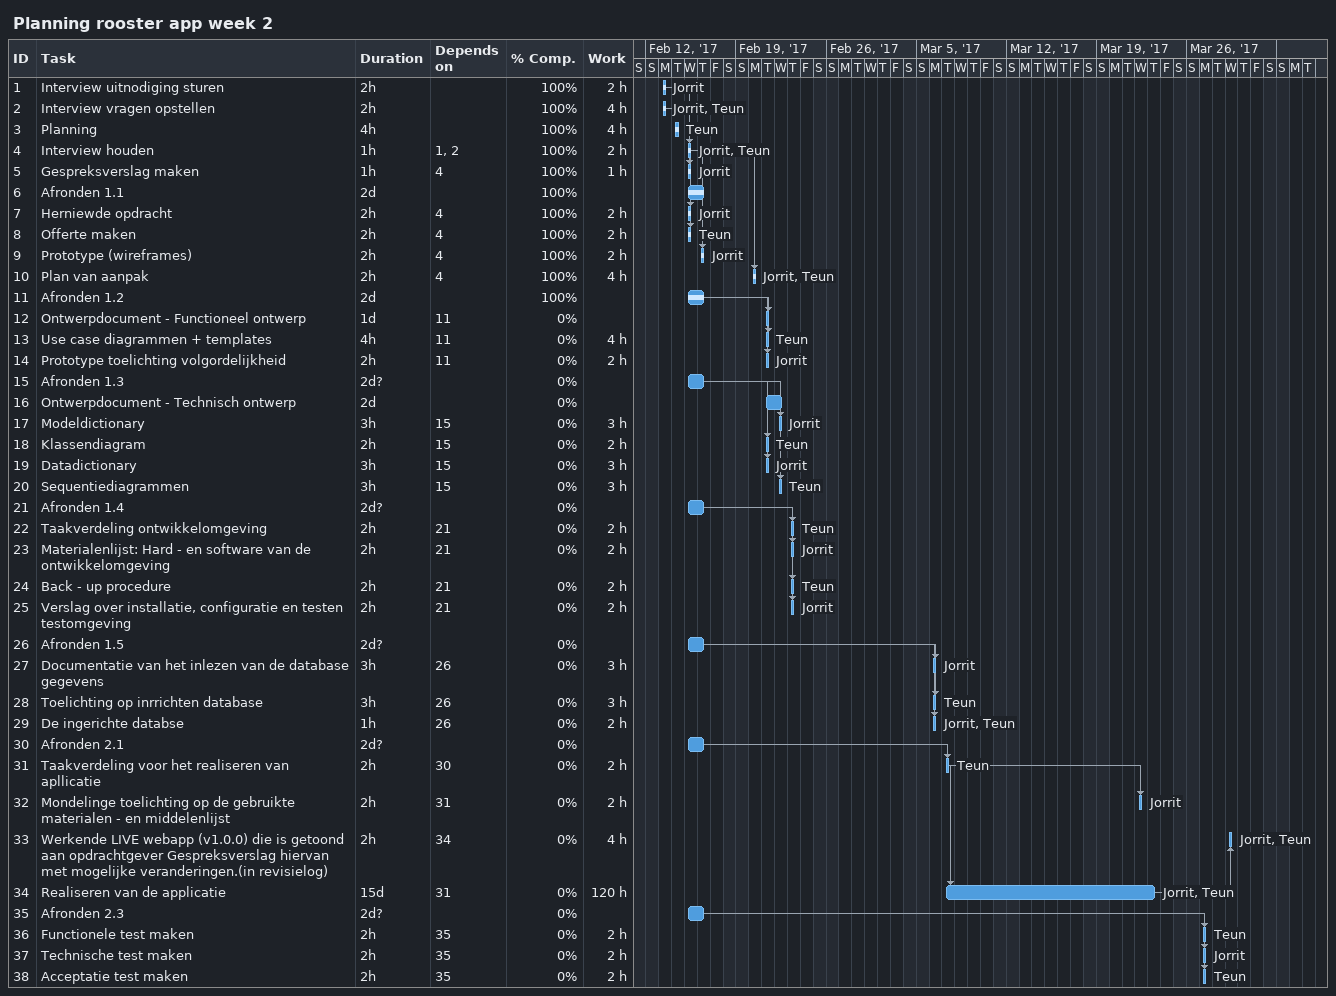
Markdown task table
Planning rooster app week 2

| ID | Task | Duration | Start | Finish | Predecessors | Resources | % complete | Work (h) |
|---|---|---|---|---|---|---|---|---|
| 1 | Interview uitnodiging sturen | 2h | 2017-02-13 | 2017-02-13 |  | Jorrit | 100 | 2 |
| 2 | Interview vragen opstellen | 2h | 2017-02-13 | 2017-02-13 |  | Jorrit, Teun | 100 | 4 |
| 3 | Planning | 4h | 2017-02-14 | 2017-02-14 |  | Teun | 100 | 4 |
| 4 | Interview houden | 1h | 2017-02-15 | 2017-02-15 | 1, 2 | Jorrit, Teun | 100 | 2 |
| 5 | Gespreksverslag maken | 1h | 2017-02-15 | 2017-02-15 | 4 | Jorrit | 100 | 1 |
| 6 | Afronden 1.1 | 2d | 2017-02-15 | 2017-02-16 |  |  | 100 |  |
| 7 | Herniewde opdracht | 2h | 2017-02-15 | 2017-02-15 | 4 | Jorrit | 100 | 2 |
| 8 | Offerte maken | 2h | 2017-02-15 | 2017-02-15 | 4 | Teun | 100 | 2 |
| 9 | Prototype (wireframes) | 2h | 2017-02-16 | 2017-02-16 | 4 | Jorrit | 100 | 2 |
| 10 | Plan van aanpak | 2h | 2017-02-20 | 2017-02-20 | 4 | Jorrit, Teun | 100 | 4 |
| 11 | Afronden 1.2 | 2d | 2017-02-15 | 2017-02-16 |  |  | 100 |  |
| 12 | Ontwerpdocument - Functioneel ontwerp | 1d | 2017-02-21 | 2017-02-21 | 11 |  | 0 |  |
| 13 | Use case diagrammen + templates | 4h | 2017-02-21 | 2017-02-21 | 11 | Teun | 0 | 4 |
| 14 | Prototype toelichting volgordelijkheid | 2h | 2017-02-21 | 2017-02-21 | 11 | Jorrit | 0 | 2 |
| 15 | Afronden 1.3 | 2d? | 2017-02-15 | 2017-02-16 |  |  | 0 |  |
| 16 | Ontwerpdocument - Technisch ontwerp | 2d | 2017-02-21 | 2017-02-22 |  |  | 0 |  |
| 17 | Modeldictionary | 3h | 2017-02-22 | 2017-02-22 | 15 | Jorrit | 0 | 3 |
| 18 | Klassendiagram | 2h | 2017-02-21 | 2017-02-21 | 15 | Teun | 0 | 2 |
| 19 | Datadictionary | 3h | 2017-02-21 | 2017-02-21 | 15 | Jorrit | 0 | 3 |
| 20 | Sequentiediagrammen | 3h | 2017-02-22 | 2017-02-22 | 15 | Teun | 0 | 3 |
| 21 | Afronden 1.4 | 2d? | 2017-02-15 | 2017-02-16 |  |  | 0 |  |
| 22 | Taakverdeling ontwikkelomgeving | 2h | 2017-02-23 | 2017-02-23 | 21 | Teun | 0 | 2 |
| 23 | Materialenlijst: Hard - en software van de ontwikkelomgeving | 2h | 2017-02-23 | 2017-02-23 | 21 | Jorrit | 0 | 2 |
| 24 | Back - up procedure | 2h | 2017-02-23 | 2017-02-23 | 21 | Teun | 0 | 2 |
| 25 | Verslag over installatie, configuratie en testen testomgeving | 2h | 2017-02-23 | 2017-02-23 | 21 | Jorrit | 0 | 2 |
| 26 | Afronden 1.5 | 2d? | 2017-02-15 | 2017-02-16 |  |  | 0 |  |
| 27 | Documentatie van het inlezen van de database gegevens | 3h | 2017-03-06 | 2017-03-06 | 26 | Jorrit | 0 | 3 |
| 28 | Toelichting op inrrichten database | 3h | 2017-03-06 | 2017-03-06 | 26 | Teun | 0 | 3 |
| 29 | De ingerichte databse | 1h | 2017-03-06 | 2017-03-06 | 26 | Jorrit, Teun | 0 | 2 |
| 30 | Afronden 2.1 | 2d? | 2017-02-15 | 2017-02-16 |  |  | 0 |  |
| 31 | Taakverdeling voor het realiseren van apllicatie | 2h | 2017-03-07 | 2017-03-07 | 30 | Teun | 0 | 2 |
| 32 | Mondelinge toelichting op de gebruikte materialen - en middelenlijst | 2h | 2017-03-22 | 2017-03-22 | 31 | Jorrit | 0 | 2 |
| 33 | Werkende LIVE webapp (v1.0.0) die is getoond aan opdrachtgever Gespreksverslag hiervan met mogelijke veranderingen.(in revisielog) | 2h | 2017-03-29 | 2017-03-29 | 34 | Jorrit, Teun | 0 | 4 |
| 34 | Realiseren van de applicatie | 15d | 2017-03-07 | 2017-03-23 | 31 | Jorrit, Teun | 0 | 120 |
| 35 | Afronden 2.3 | 2d? | 2017-02-15 | 2017-02-16 |  |  | 0 |  |
| 36 | Functionele test maken | 2h | 2017-03-27 | 2017-03-27 | 35 | Teun | 0 | 2 |
| 37 | Technische test maken | 2h | 2017-03-27 | 2017-03-27 | 35 | Jorrit | 0 | 2 |
| 38 | Acceptatie test maken | 2h | 2017-03-27 | 2017-03-27 | 35 | Teun | 0 | 2 |
